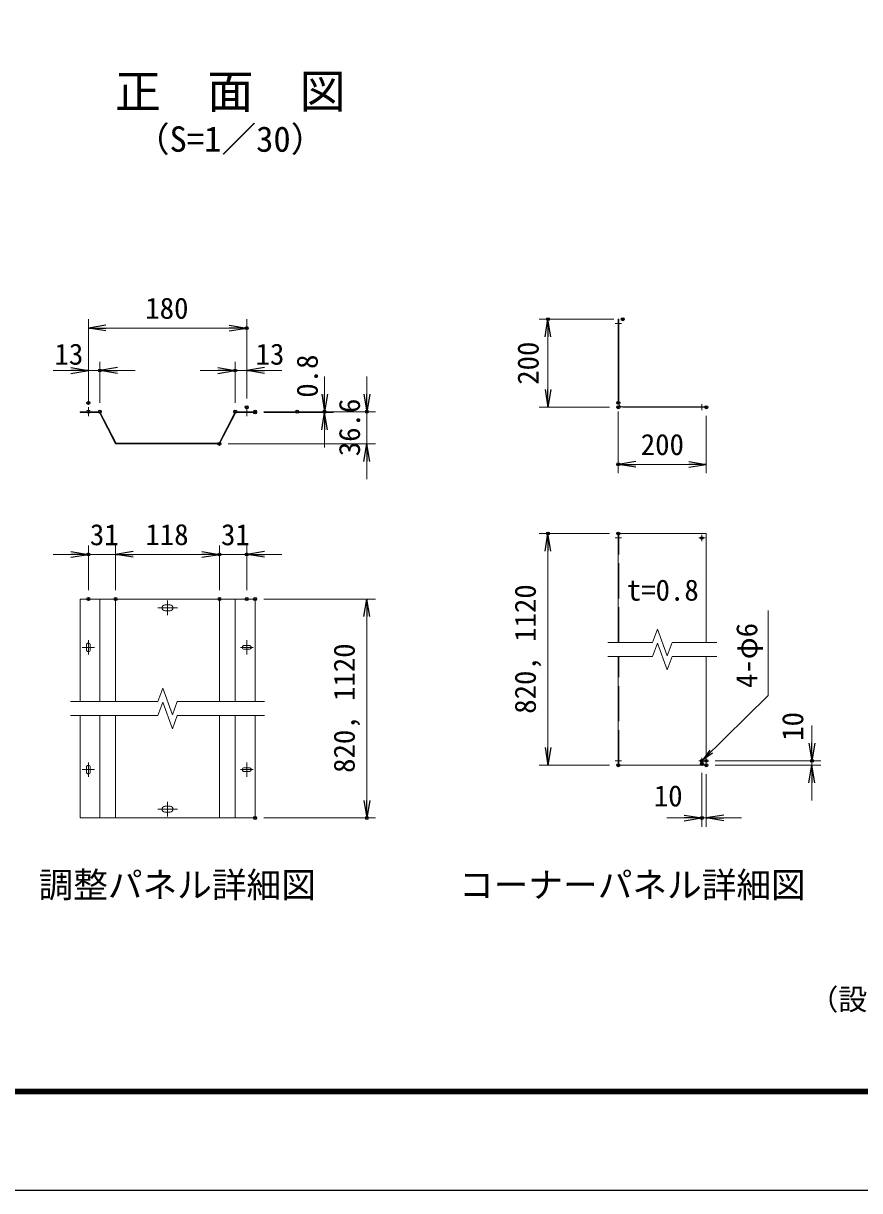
# Model space of a CAD drawing. Units: millimetres, scale not verified. Extents: x -6300 to 6300, y -4455 to 4455.
# Drawn here: x -3529 to -678, y -4455 to -473 of the extents above; entities that cross this region are included whole.
import ezdxf
from ezdxf.enums import TextEntityAlignment as Align

# ---------------------------------------------------------------- set-up
doc = ezdxf.new("R2010")
doc.units = ezdxf.units.MM
doc.header["$LTSCALE"] = 20
doc.header["$PDMODE"] = 32
doc.header["$PDSIZE"] = 10
doc.linetypes.add('DASHED', pattern=[7.5, 6, -1.5])
doc.linetypes.add('USER1', pattern=[50.8, 31.75, -6.35, 6.35, -6.35])
for name, color, linetype, lineweight in [('0-1_D-STR1', 1, 'Continuous', 25), ('0-2_D-BMK', 2, 'USER1', 13), ('0-4_D-STR2', 7, 'Continuous', 13), ('0-5_0', 7, 'Continuous', 25), ('0-6_D-STR-DIM', 7, 'Continuous', 13), ('0-8_D-STR-TXT', 7, 'Continuous', 13), ('0-9_D-TTL-TXT', 7, 'Continuous', 25), ('0-A_D-TTL', 7, 'Continuous', 25)]:
    doc.layers.add(name, color=color, linetype=linetype, lineweight=lineweight)
doc.layers.add('0-7_Defpoints', color=8, linetype='Continuous')
doc.styles.add('ＭＳ ゴシック', font='')
doc.styles.get('ＭＳ ゴシック').set_extended_font_data('MS Gothic')

# ---------------------------------------------------------------- blocks, each defined once
blk = doc.blocks.new('_Open')
at = {"layer": '0-5_0'}
blk.add_line((-20, 3.333), (0, 0), dxfattribs=at)
blk.add_lwpolyline([(-20, -3.333), (0, 0), (-20, 0)], dxfattribs=at)

msp = doc.modelspace()

# ---------------------------------------------------------------- linework, layer by layer
at = {"layer": '0-1_D-STR1'}
msp.add_circle((-1215.4, -2228.44), 4.5, dxfattribs=at)
at = {"layer": '0-2_D-BMK'}
for p, q in [((-1510.9, -1497.27), (-1489.9, -1497.27)), ((-3307.29, -1782.6), (-3307.29, -1812.6)), ((-2767.29, -1782.6), (-2767.29, -1812.6)), ((-1215.4, -1771.77), (-1215.4, -1792.77)), ((-1510.9, -2228.44), (-1489.9, -2228.44)), ((-1225.9, -2228.44), (-1204.9, -2228.44)), ((-1215.4, -2217.94), (-1215.4, -2238.94)), ((-3003.69, -2466.64), (-3070.89, -2466.64)), ((-3037.29, -2441.89), (-3037.29, -2491.39)), ((-3307.29, -2576.89), (-3307.29, -2626.39)), ((-2767.29, -2576.89), (-2767.29, -2626.39)), ((-3328.74, -2601.64), (-3285.84, -2601.64)), ((-2745.84, -2601.64), (-2788.74, -2601.64)), ((-1215.4, -2999.14), (-1215.4, -2978.14)), ((-3328.74, -3018.64), (-3285.84, -3018.64)), ((-3307.29, -2993.89), (-3307.29, -3043.39)), ((-2745.84, -3018.64), (-2788.74, -3018.64)), ((-2767.29, -2993.89), (-2767.29, -3043.39)), ((-1510.9, -2988.64), (-1489.9, -2988.64)), ((-1225.9, -2988.64), (-1204.9, -2988.64)), ((-3037.29, -3178.39), (-3037.29, -3128.89)), ((-3003.69, -3153.64), (-3070.89, -3153.64))]:
    msp.add_line(p, q, dxfattribs=at)
at = {"layer": '0-4_D-STR2'}
for p, q in [((-1500.4, -1767.27), (-1500.4, -1482.27)), ((-1500.4, -1482.27), (-1499.2, -1482.27)), ((-1499.2, -1767.27), (-1499.2, -1482.27)), ((-1485.4, -1781.07), (-1200.4, -1781.07)), ((-1500.4, -2584.54), (-1500.4, -2213.44)), ((-1500.4, -2213.44), (-1200.4, -2213.44)), ((-1200.4, -2584.54), (-1200.4, -2213.44)), ((-1500.4, -3003.64), (-1500.4, -2632.54)), ((-1200.4, -3003.64), (-1200.4, -2632.54)), ((-1500.4, -3003.64), (-1200.4, -3003.64))]:
    msp.add_line(p, q, dxfattribs=at)
at = {"layer": '0-4_D-STR2', "linetype": 'DASHED'}
for p, q in [((-1499.2, -2584.54), (-1499.2, -2213.44)), ((-1499.2, -3003.64), (-1499.2, -2632.54))]:
    msp.add_line(p, q, dxfattribs=at)
at = {"layer": '0-4_D-STR2'}
msp.add_lwpolyline([(-1485.4, -1782.27), (-1200.4, -1782.27), (-1200.4, -1781.07)], dxfattribs=at)
for radius in [15, 13.8]:
    msp.add_arc((-1485.4, -1767.27), radius, 180, 270, dxfattribs=at)
at = {"layer": '0-5_0'}
msp.add_circle((-1215.4, -2988.64), 4.5, dxfattribs=at)
at = {"layer": '0-6_D-STR-DIM'}
for p, q in [((-3307.29, -1737.6), (-3307.29, -1482.27)), ((-3247.29, -1512.27), (-2827.29, -1512.27)), ((-2767.29, -1752.6), (-2767.29, -1482.27)), ((-1515.4, -1482.27), (-1770.4, -1482.27)), ((-1740.4, -1722.27), (-1740.4, -1542.27)), ((-3307.29, -1767.6), (-3307.29, -1627.12)), ((-3268.29, -1767.6), (-3268.29, -1627.12)), ((-2806.29, -1767.6), (-2806.29, -1627.12)), ((-2767.29, -1752.6), (-2767.29, -1627.12)), ((-3367.29, -1657.12), (-3427.29, -1657.12)), ((-3307.29, -1657.12), (-3268.29, -1657.12)), ((-3208.29, -1657.12), (-3148.29, -1657.12)), ((-2866.29, -1657.12), (-2926.29, -1657.12)), ((-2767.29, -1657.12), (-2806.29, -1657.12)), ((-2707.29, -1657.12), (-2647.29, -1657.12)), ((-2501.79, -1737.6), (-2501.79, -1677.6)), ((-2357.79, -1737.6), (-2357.79, -1677.6)), ((-1530.4, -1782.27), (-1770.4, -1782.27)), ((-3335.79, -1797.6), (-3268.29, -1797.6)), ((-3335.79, -1800), (-3335.79, -1797.6)), ((-3268.29, -1797.6), (-3212.8, -1905)), ((-2806.29, -1797.6), (-2861.77, -1905)), ((-2804.8, -1800), (-2860.29, -1907.4)), ((-2738.79, -1797.6), (-2806.29, -1797.6)), ((-2738.79, -1800), (-2804.8, -1800)), ((-2738.79, -1800), (-2738.79, -1797.6)), ((-2708.98, -1797.6), (-2471.79, -1797.6)), ((-2708.98, -1800), (-2471.79, -1800)), ((-2564.98, -1797.6), (-2327.79, -1797.6)), ((-2501.79, -1800), (-2501.79, -1797.6)), ((-2357.79, -1907.4), (-2357.79, -1797.6)), ((-1500.4, -1797.27), (-1500.4, -2007.27)), ((-1200.4, -1812.27), (-1200.4, -2007.27)), ((-2501.79, -1860), (-2501.79, -1920)), ((-2860.29, -1907.4), (-3214.29, -1907.4)), ((-2861.77, -1905), (-3212.8, -1905)), ((-2830.48, -1907.4), (-2327.79, -1907.4)), ((-2357.79, -1967.4), (-2357.79, -2027.4)), ((-1260.4, -1977.27), (-1440.4, -1977.27)), ((-1530.4, -2213.44), (-1770.4, -2213.44)), ((-3307.29, -2406.64), (-3307.29, -2254.37)), ((-3214.43, -2406.64), (-3214.43, -2254.37)), ((-3214.43, -2406.64), (-3214.43, -2254.37)), ((-2860.29, -2406.64), (-2860.29, -2254.37)), ((-2860.29, -2406.64), (-2860.29, -2254.37)), ((-2767.29, -2406.64), (-2767.29, -2254.37)), ((-3367.29, -2284.37), (-3427.29, -2284.37)), ((-3214.43, -2284.37), (-3307.29, -2284.37)), ((-3154.43, -2284.37), (-3094.43, -2284.37)), ((-3154.43, -2284.37), (-2920.29, -2284.37)), ((-2920.29, -2284.37), (-2980.29, -2284.37)), ((-2860.29, -2284.37), (-2767.29, -2284.37)), ((-2707.29, -2284.37), (-2647.29, -2284.37)), ((-1740.4, -2943.64), (-1740.4, -2273.44)), ((-3335.79, -2436.64), (-3335.79, -2786.14)), ((-2738.79, -2436.64), (-3335.79, -2436.64)), ((-3268.29, -2436.64), (-3268.29, -2786.14)), ((-3214.29, -2436.64), (-3214.29, -2786.14)), ((-3028.44, -2456.89), (-3046.14, -2456.89)), ((-2860.29, -2436.64), (-2860.29, -2786.14)), ((-2806.29, -2436.64), (-2806.29, -2786.14)), ((-2738.79, -2436.64), (-2738.79, -2786.14)), ((-2708.79, -2436.64), (-2327.79, -2436.64)), ((-3028.44, -2476.39), (-3046.14, -2476.39)), ((-2357.79, -2496.64), (-2357.79, -3123.64)), ((-1383.55, -2584.69), (-1366.97, -2539.16)), ((-1333.83, -2630.22), (-1366.97, -2539.16)), ((-1536.12, -2584.54), (-1383.49, -2584.54)), ((-1383.55, -2632.69), (-1366.97, -2587.16)), ((-1333.83, -2678.22), (-1366.97, -2587.16)), ((-1317.25, -2584.69), (-1333.83, -2630.22)), ((-1317.2, -2584.54), (-1164.63, -2584.54)), ((-3313.74, -2593.09), (-3313.74, -2610.19)), ((-3300.84, -2593.09), (-3300.84, -2610.19)), ((-2775.84, -2595.19), (-2758.74, -2595.19)), ((-2775.84, -2608.09), (-2758.74, -2608.09)), ((-1536.12, -2632.54), (-1383.49, -2632.54)), ((-1317.25, -2632.69), (-1333.83, -2678.22)), ((-1317.2, -2632.54), (-1164.63, -2632.54)), ((-3070.43, -2786.29), (-3053.86, -2740.76)), ((-3020.71, -2831.82), (-3053.86, -2740.76)), ((-3368.13, -2786.14), (-3070.38, -2786.14)), ((-3004.14, -2786.29), (-3020.72, -2831.82)), ((-3004.09, -2786.14), (-2706.45, -2786.14)), ((-3070.43, -2834.29), (-3053.86, -2788.76)), ((-3020.71, -2879.82), (-3053.86, -2788.76)), ((-3368.13, -2834.14), (-3070.38, -2834.14)), ((-3335.79, -3183.64), (-3335.79, -2834.14)), ((-3268.29, -3183.64), (-3268.29, -2834.14)), ((-3214.29, -3183.64), (-3214.29, -2834.14)), ((-3004.14, -2834.29), (-3020.72, -2879.82)), ((-3004.09, -2834.14), (-2706.45, -2834.14)), ((-2860.29, -3183.64), (-2860.29, -2834.14)), ((-2806.29, -3183.64), (-2806.29, -2834.14)), ((-2738.79, -3183.64), (-2738.79, -2834.14)), ((-840.4, -2928.64), (-840.4, -2868.64)), ((-3313.74, -3010.09), (-3313.74, -3027.19)), ((-3300.84, -3010.09), (-3300.84, -3027.19)), ((-2775.84, -3012.19), (-2758.74, -3012.19)), ((-2775.84, -3025.09), (-2758.74, -3025.09)), ((-1530.4, -3003.64), (-1770.4, -3003.64)), ((-1170.4, -2988.64), (-810.4, -2988.64)), ((-1170.4, -3003.64), (-810.4, -3003.64)), ((-840.4, -3003.64), (-840.4, -2988.64)), ((-1215.4, -3029.14), (-1215.4, -3213.64)), ((-1200.4, -3033.64), (-1200.4, -3213.64)), ((-840.4, -3063.64), (-840.4, -3123.64)), ((-3028.44, -3143.89), (-3046.14, -3143.89)), ((-2738.79, -3183.64), (-3335.79, -3183.64)), ((-3028.44, -3163.39), (-3046.14, -3163.39)), ((-2708.79, -3183.64), (-2327.79, -3183.64)), ((-1275.4, -3183.64), (-1335.4, -3183.64)), ((-1200.4, -3183.64), (-1215.4, -3183.64)), ((-1140.4, -3183.64), (-1080.4, -3183.64))]:
    msp.add_line(p, q, dxfattribs=at)
msp.add_lwpolyline([(-3335.79, -1800), (-3269.77, -1800), (-3214.29, -1907.4)], dxfattribs=at)
for centre, radius, start, end in [((-3046.14, -2466.64), 9.75, 90, 270), ((-3028.44, -2466.64), 9.75, 270, 90), ((-3307.29, -2593.09), 6.45, 0, 180), ((-3307.29, -2610.19), 6.45, 180, 0), ((-2775.84, -2601.64), 6.45, 90, 270), ((-2758.74, -2601.64), 6.45, 270, 90), ((-3307.29, -3010.09), 6.45, 0, 180), ((-2775.84, -3018.64), 6.45, 90, 270), ((-2758.74, -3018.64), 6.45, 270, 90), ((-3307.29, -3027.19), 6.45, 180, 0), ((-3046.14, -3153.64), 9.75, 90, 270), ((-3028.44, -3153.64), 9.75, 270, 90)]:
    msp.add_arc(centre, radius, start, end, dxfattribs=at)
at = {"layer": '0-7_Defpoints'}
for p in [(-2767.29, -1512.27), (-1740.4, -1482.27), (-1485.4, -1482.27), (-3268.29, -1657.12), (-2806.29, -1657.12), (-3307.29, -1767.6), (-2767.29, -1782.6), (-1500.4, -1767.27), (-1500.4, -1782.27), (-1200.4, -1782.27), (-3307.29, -1797.6), (-3268.29, -1797.6), (-2806.29, -1797.6), (-2738.98, -1797.6), (-2738.98, -1800), (-2594.98, -1797.6), (-2501.79, -1797.6), (-2357.79, -1797.6), (-2860.48, -1907.4), (-1500.4, -1977.27), (-1740.4, -2213.44), (-1500.4, -2213.44), (-3307.29, -2284.37), (-2860.29, -2284.37), (-2767.29, -2284.37), (-3307.29, -2436.64), (-3214.43, -2436.64), (-2860.29, -2436.64), (-2767.29, -2436.64), (-2738.79, -2436.64), (-1200.4, -2988.64), (-840.4, -2988.64), (-1500.4, -3003.64), (-1215.4, -2999.14), (-1200.4, -3003.64), (-1200.4, -3003.64), (-2738.79, -3183.64), (-2357.79, -3183.64), (-1215.4, -3183.64)]:
    msp.add_point(p, dxfattribs=at)
at = {"layer": '0-8_D-STR-TXT'}
msp.add_lwpolyline([(-990.11, -2475.7), (-990.11, -2765.51), (-1210.78, -2984.07)], dxfattribs=at)
at = {"layer": '0-A_D-TTL', "color": 2}
msp.add_lwpolyline([(-6300, 4455), (6300, 4455), (6300, -4455), (-6300, -4455)], close=True, dxfattribs=at)
at = {"layer": '0-A_D-TTL'}
for points in [[(-5895, 4125), (5895, 4125), (5895, -4125), (-5895, -4125)], [(-5891.25, 4121.25), (5891.25, 4121.25), (5891.25, -4121.25), (-5891.25, -4121.25)], [(-5887.5, 4117.5), (5887.5, 4117.5), (5887.5, -4117.5), (-5887.5, -4117.5)], [(-5883.75, 4113.75), (5883.75, 4113.75), (5883.75, -4113.75), (-5883.75, -4113.75)], [(-5880, 4110), (5880, 4110), (5880, -4110), (-5880, -4110)]]:
    msp.add_lwpolyline(points, close=True, dxfattribs=at)

# ---------------------------------------------------------------- block references
at = {"layer": '0-6_D-STR-DIM', "xscale": 3, "yscale": 3}
for p, rotation in [((-3307.29, -1512.27), 180), ((-1740.4, -1482.27), 90), ((-3268.29, -1657.12), 180), ((-2767.29, -1657.12), 180), ((-2501.79, -1797.6), 270), ((-2357.79, -1797.6), 270), ((-1740.4, -1782.27), 270), ((-2501.79, -1800), 90), ((-2357.79, -1907.4), 90), ((-1500.4, -1977.27), 180), ((-1740.4, -2213.44), 90), ((-3214.43, -2284.37), 180), ((-3214.43, -2284.37), 180), ((-2767.29, -2284.37), 180), ((-2357.79, -2436.64), 90), ((-1740.4, -3003.64), 270), ((-840.4, -2988.64), 270), ((-840.4, -3003.64), 90), ((-2357.79, -3183.64), 270), ((-1200.4, -3183.64), 180)]:
    msp.add_blockref('_Open', p, dxfattribs=dict(at, rotation=rotation))
for p in [(-2767.29, -1512.27), (-3307.29, -1657.12), (-2806.29, -1657.12), (-1200.4, -1977.27), (-3307.29, -2284.37), (-2860.29, -2284.37), (-2860.29, -2284.37), (-1215.4, -3183.64)]:
    msp.add_blockref('_Open', p, dxfattribs=at)
at = {"layer": '0-8_D-STR-TXT', "xscale": 2, "yscale": 2, "rotation": 224.72383}
msp.add_blockref('_Open', (-1212.2, -2985.48), dxfattribs=at)

# ---------------------------------------------------------------- texts
at = {"layer": '0-6_D-STR-DIM', "style": 'ＭＳ ゴシック'}
for s, p in [('180', (-3113.26, -1502.15)), ('13', (-3422.81, -1658.94)), ('13', (-2737.16, -1658.94)), ('200', (-1423.9, -1967.15)), ('31', (-3302.18, -2274.8)), ('118', (-3112.77, -2274.24)), ('31', (-2855.04, -2274.73)), ('10', (-1379.36, -3165.85))]:
    msp.add_text(s, height=72.14, dxfattribs=at).set_placement(p, align=Align.BOTTOM_LEFT)
for s, p in [('200', (-1750.52, -1705.77)), ('0.8', (-2503.51, -1749.79)), ('36.6', (-2359.51, -1949.4)), ('820, 1120', (-1760.04, -2828.11)), ('820, 1120', (-2377.43, -3029.71)), ('10', (-848.4, -2920.24))]:
    msp.add_text(s, height=72.14, rotation=90, dxfattribs=at).set_placement(p, align=Align.BOTTOM_LEFT)
at = {"layer": '0-8_D-STR-TXT', "style": 'ＭＳ ゴシック'}
msp.add_text('t=0.8', height=72.14, dxfattribs=at).set_placement((-1471.54, -2463.82), align=Align.BOTTOM_LEFT)
msp.add_text('4-φ6', height=72.14, rotation=90, dxfattribs=at).set_placement((-1004.93, -2740.15), align=Align.BOTTOM_LEFT)
at = {"layer": '0-9_D-TTL-TXT', "style": 'ＭＳ ゴシック'}
for s, height, p in [('正\u3000面\u3000図', 115.4, (-3216.81, -797.08)), ('（S=1／30）', 86.66, (-3148.59, -936.87)), ('調整パネル詳細図', 86.66, (-3477.2, -3481.02)), ('コーナーパネル詳細図', 86.66, (-2043.53, -3481.02)), ('（設計条件）風荷重：昭和57年改正 建築基準法・同施行令に基づく風圧力に準拠。', 72.14, (-848.67, -3860.4))]:
    msp.add_text(s, height=height, dxfattribs=at).set_placement(p, align=Align.BOTTOM_LEFT)

doc.saveas('drawing.dxf')
